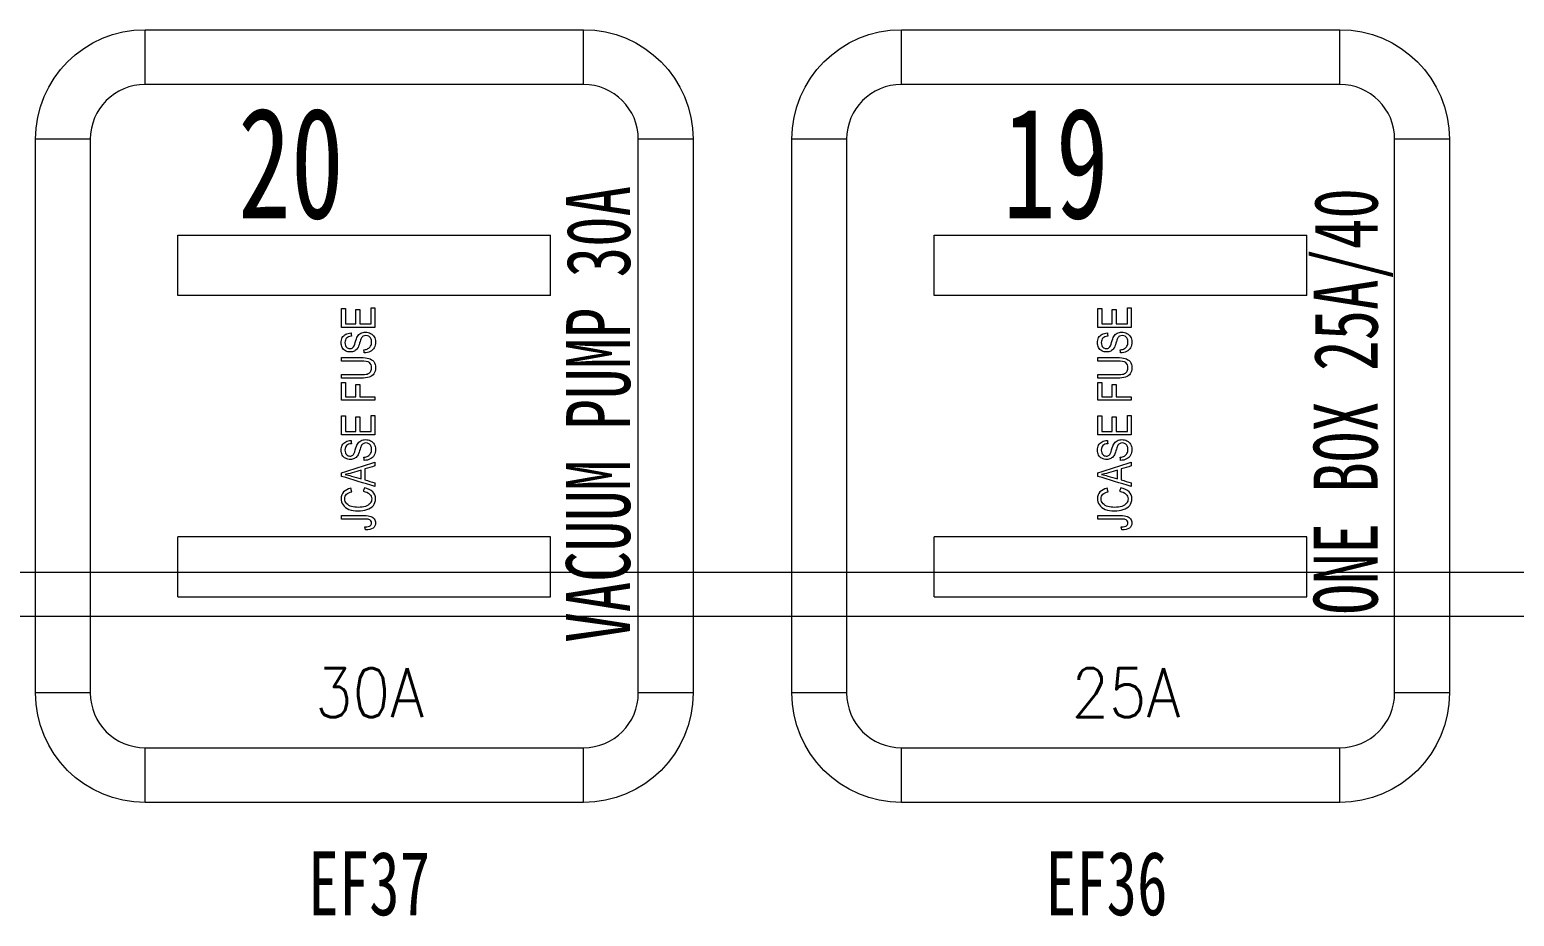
# Model space of a CAD drawing. Header units: inches. Extents: x 47316 to 59086, y 3141 to 11743.
# Drawn here: x 50740.5 to 50801.4, y 10013 to 10049.4 of the extents above; entities that cross this region are included whole.
import ezdxf
from ezdxf.enums import TextEntityAlignment as Align

# ---------------------------------------------------------------- set-up
doc = ezdxf.new("R2010")
doc.units = ezdxf.units.IN
doc.header["$MEASUREMENT"] = 0
doc.styles.add('MtX_romans_shx', font='romans.shx')
doc.styles.add('MtX_STSong', font='')
doc.styles.add('仿宋', font='仿宋_GB2312.ttf', dxfattribs={"width": 0.7})
doc.styles.get('MtX_STSong').set_extended_font_data('STSong')

msp = doc.modelspace()

# ---------------------------------------------------------------- linework, layer by layer
at = {"color": 0, "linetype": 'Continuous', "lineweight": 15}
for p, q in [((50745.202, 10047.13), (50745.202, 10049.38)), ((50745.202, 10049.38), (50763.202, 10049.38)), ((50763.202, 10047.13), (50763.202, 10049.38)), ((50776.252, 10047.13), (50776.252, 10049.38)), ((50776.252, 10049.38), (50794.252, 10049.38)), ((50794.252, 10047.13), (50794.252, 10049.38)), ((50763.202, 10047.13), (50745.202, 10047.13)), ((50794.252, 10047.13), (50776.252, 10047.13)), ((50742.952, 10044.88), (50740.702, 10044.88)), ((50740.702, 10022.155), (50740.702, 10044.88)), ((50742.952, 10044.88), (50742.952, 10022.155)), ((50765.452, 10022.155), (50765.452, 10044.88)), ((50767.702, 10044.88), (50765.452, 10044.88)), ((50767.702, 10044.88), (50767.702, 10022.155)), ((50774.002, 10044.88), (50771.752, 10044.88)), ((50771.752, 10022.155), (50771.752, 10044.88)), ((50774.002, 10044.88), (50774.002, 10022.155)), ((50796.502, 10022.155), (50796.502, 10044.88)), ((50798.752, 10044.88), (50796.502, 10044.88)), ((50798.752, 10044.88), (50798.752, 10022.155)), ((50746.552, 10040.943), (50761.852, 10040.943)), ((50746.552, 10038.468), (50746.552, 10040.943)), ((50777.602, 10040.943), (50792.902, 10040.943)), ((50777.602, 10038.468), (50777.602, 10040.943)), ((50746.552, 10026.093), (50746.552, 10028.568)), ((50777.602, 10026.093), (50777.602, 10028.568)), ((50742.952, 10022.155), (50740.702, 10022.155)), ((50767.702, 10022.155), (50765.452, 10022.155)), ((50774.002, 10022.155), (50771.752, 10022.155)), ((50798.752, 10022.155), (50796.502, 10022.155)), ((50745.202, 10017.655), (50745.202, 10019.905)), ((50745.202, 10019.905), (50763.202, 10019.905)), ((50763.202, 10017.655), (50763.202, 10019.905)), ((50776.252, 10017.655), (50776.252, 10019.905)), ((50776.252, 10019.905), (50794.252, 10019.905)), ((50794.252, 10017.655), (50794.252, 10019.905)), ((50763.202, 10017.655), (50745.202, 10017.655)), ((50794.252, 10017.655), (50776.252, 10017.655))]:
    msp.add_line(p, q, dxfattribs=at)
at = {"color": 0, "lineweight": 15}
for p, q in [((50761.852, 10038.468), (50761.852, 10040.943)), ((50792.902, 10038.468), (50792.902, 10040.943)), ((50761.852, 10038.468), (50746.552, 10038.468)), ((50792.902, 10038.468), (50777.602, 10038.468)), ((50761.852, 10028.568), (50746.552, 10028.568)), ((50761.852, 10026.093), (50761.852, 10028.568)), ((50792.902, 10028.568), (50777.602, 10028.568)), ((50792.902, 10026.093), (50792.902, 10028.568)), ((50878.278, 10027.093), (50570.006, 10027.093)), ((50746.552, 10026.093), (50761.852, 10026.093)), ((50777.602, 10026.093), (50792.902, 10026.093)), ((50878.278, 10025.293), (50570.006, 10025.293))]:
    msp.add_line(p, q, dxfattribs=at)
at = {"color": 0, "linetype": 'Continuous', "lineweight": 15, "extrusion": (0, 0, -1)}
for centre, start, end in [((-50745.202, 10044.88), 0, 90), ((-50763.202, 10044.88), 90, 180), ((-50776.252, 10044.88), 0, 90), ((-50794.252, 10044.88), 90, 180), ((-50745.202, 10022.155), 270, 0), ((-50763.202, 10022.155), 180, 270), ((-50776.252, 10022.155), 270, 0), ((-50794.252, 10022.155), 180, 270)]:
    msp.add_arc(centre, 4.5, start, end, dxfattribs=at)
at = {"color": 0, "linetype": 'Continuous', "lineweight": 15}
for centre, start, end in [((50745.202, 10044.88), 90, 180), ((50763.202, 10044.88), 0, 90), ((50776.252, 10044.88), 90, 180), ((50794.252, 10044.88), 0, 90), ((50745.202, 10022.155), 180, 270), ((50763.202, 10022.155), 270, 0), ((50776.252, 10022.155), 180, 270), ((50794.252, 10022.155), 270, 0)]:
    msp.add_arc(centre, 2.25, start, end, dxfattribs=at)
for points in [[(50753.273, 10037.16), (50753.273, 10037.418), (50753.273, 10037.676), (50753.273, 10037.935)], [(50753.273, 10037.935), (50753.327, 10037.935), (50753.381, 10037.935), (50753.434, 10037.935)], [(50753.434, 10037.935), (50753.434, 10037.724), (50753.434, 10037.513), (50753.434, 10037.301)], [(50753.853, 10037.301), (50753.853, 10037.499), (50753.853, 10037.697), (50753.853, 10037.895)], [(50753.853, 10037.895), (50753.907, 10037.895), (50753.96, 10037.895), (50754.014, 10037.895)], [(50754.014, 10037.895), (50754.014, 10037.697), (50754.014, 10037.499), (50754.014, 10037.301)], [(50754.479, 10037.301), (50754.479, 10037.521), (50754.479, 10037.74), (50754.479, 10037.96)], [(50754.479, 10037.96), (50754.533, 10037.96), (50754.587, 10037.96), (50754.641, 10037.96)], [(50754.641, 10037.96), (50754.641, 10037.693), (50754.641, 10037.426), (50754.641, 10037.16)], [(50784.323, 10037.16), (50784.323, 10037.418), (50784.323, 10037.676), (50784.323, 10037.935)], [(50784.323, 10037.935), (50784.377, 10037.935), (50784.431, 10037.935), (50784.484, 10037.935)], [(50784.484, 10037.935), (50784.484, 10037.724), (50784.484, 10037.513), (50784.484, 10037.301)], [(50784.903, 10037.301), (50784.903, 10037.499), (50784.903, 10037.697), (50784.903, 10037.895)], [(50784.903, 10037.895), (50784.957, 10037.895), (50785.01, 10037.895), (50785.064, 10037.895)], [(50785.064, 10037.895), (50785.064, 10037.697), (50785.064, 10037.499), (50785.064, 10037.301)], [(50785.529, 10037.301), (50785.529, 10037.521), (50785.529, 10037.74), (50785.529, 10037.96)], [(50785.529, 10037.96), (50785.583, 10037.96), (50785.637, 10037.96), (50785.691, 10037.96)], [(50785.691, 10037.96), (50785.691, 10037.693), (50785.691, 10037.426), (50785.691, 10037.16)], [(50754.641, 10037.16), (50754.185, 10037.16), (50753.729, 10037.16), (50753.273, 10037.16)], [(50753.434, 10037.301), (50753.574, 10037.301), (50753.714, 10037.301), (50753.853, 10037.301)], [(50753.658, 10036.931), (50753.663, 10036.886), (50753.667, 10036.84), (50753.672, 10036.795)], [(50754.014, 10037.301), (50754.169, 10037.301), (50754.324, 10037.301), (50754.479, 10037.301)], [(50785.691, 10037.16), (50785.235, 10037.16), (50784.779, 10037.16), (50784.323, 10037.16)], [(50784.484, 10037.301), (50784.624, 10037.301), (50784.764, 10037.301), (50784.903, 10037.301)], [(50784.708, 10036.931), (50784.713, 10036.886), (50784.717, 10036.84), (50784.722, 10036.795)], [(50785.064, 10037.301), (50785.219, 10037.301), (50785.374, 10037.301), (50785.529, 10037.301)], [(50753.273, 10035.78), (50753.273, 10035.827), (50753.273, 10035.874), (50753.273, 10035.922)], [(50754.062, 10035.78), (50753.799, 10035.78), (50753.536, 10035.78), (50753.273, 10035.78)], [(50754.201, 10036.11), (50754.196, 10036.154), (50754.191, 10036.199), (50754.186, 10036.243)], [(50754.447, 10036.169), (50754.375, 10036.131), (50754.293, 10036.111), (50754.201, 10036.11)], [(50784.323, 10035.78), (50784.323, 10035.827), (50784.323, 10035.874), (50784.323, 10035.922)], [(50785.112, 10035.78), (50784.849, 10035.78), (50784.586, 10035.78), (50784.323, 10035.78)], [(50785.251, 10036.11), (50785.246, 10036.154), (50785.241, 10036.199), (50785.236, 10036.243)], [(50785.497, 10036.169), (50785.425, 10036.131), (50785.343, 10036.111), (50785.251, 10036.11)], [(50753.273, 10035.078), (50753.273, 10035.126), (50753.273, 10035.173), (50753.273, 10035.22)], [(50784.323, 10035.078), (50784.323, 10035.126), (50784.323, 10035.173), (50784.323, 10035.22)], [(50753.273, 10034.169), (50753.273, 10034.41), (50753.273, 10034.651), (50753.273, 10034.892)], [(50753.273, 10034.892), (50753.327, 10034.892), (50753.381, 10034.892), (50753.434, 10034.892)], [(50753.434, 10034.892), (50753.434, 10034.698), (50753.434, 10034.504), (50753.434, 10034.31)], [(50753.858, 10034.31), (50753.858, 10034.478), (50753.858, 10034.646), (50753.858, 10034.814)], [(50753.858, 10034.814), (50753.912, 10034.814), (50753.966, 10034.814), (50754.019, 10034.814)], [(50754.019, 10034.814), (50754.019, 10034.646), (50754.019, 10034.478), (50754.019, 10034.31)], [(50784.323, 10034.169), (50784.323, 10034.41), (50784.323, 10034.651), (50784.323, 10034.892)], [(50784.323, 10034.892), (50784.377, 10034.892), (50784.431, 10034.892), (50784.484, 10034.892)], [(50784.484, 10034.892), (50784.484, 10034.698), (50784.484, 10034.504), (50784.484, 10034.31)], [(50784.908, 10034.31), (50784.908, 10034.478), (50784.908, 10034.646), (50784.908, 10034.814)], [(50784.908, 10034.814), (50784.962, 10034.814), (50785.016, 10034.814), (50785.069, 10034.814)], [(50785.069, 10034.814), (50785.069, 10034.646), (50785.069, 10034.478), (50785.069, 10034.31)], [(50754.641, 10034.169), (50754.185, 10034.169), (50753.729, 10034.169), (50753.273, 10034.169)], [(50753.434, 10034.31), (50753.576, 10034.31), (50753.717, 10034.31), (50753.858, 10034.31)], [(50754.019, 10034.31), (50754.226, 10034.31), (50754.433, 10034.31), (50754.641, 10034.31)], [(50754.641, 10034.31), (50754.641, 10034.263), (50754.641, 10034.216), (50754.641, 10034.169)], [(50785.691, 10034.169), (50785.235, 10034.169), (50784.779, 10034.169), (50784.323, 10034.169)], [(50784.484, 10034.31), (50784.626, 10034.31), (50784.767, 10034.31), (50784.908, 10034.31)], [(50785.069, 10034.31), (50785.276, 10034.31), (50785.483, 10034.31), (50785.691, 10034.31)], [(50785.691, 10034.31), (50785.691, 10034.263), (50785.691, 10034.216), (50785.691, 10034.169)], [(50753.273, 10033.524), (50753.327, 10033.524), (50753.381, 10033.524), (50753.434, 10033.524)], [(50753.273, 10032.749), (50753.273, 10033.008), (50753.273, 10033.266), (50753.273, 10033.524)], [(50753.434, 10033.524), (50753.434, 10033.313), (50753.434, 10033.102), (50753.434, 10032.891)], [(50753.853, 10033.484), (50753.907, 10033.484), (50753.96, 10033.484), (50754.014, 10033.484)], [(50753.853, 10032.891), (50753.853, 10033.089), (50753.853, 10033.287), (50753.853, 10033.484)], [(50754.014, 10033.484), (50754.014, 10033.287), (50754.014, 10033.089), (50754.014, 10032.891)], [(50754.479, 10033.549), (50754.533, 10033.549), (50754.587, 10033.549), (50754.641, 10033.549)], [(50754.479, 10032.891), (50754.479, 10033.111), (50754.479, 10033.33), (50754.479, 10033.549)], [(50754.641, 10033.549), (50754.641, 10033.283), (50754.641, 10033.016), (50754.641, 10032.749)], [(50784.323, 10033.524), (50784.377, 10033.524), (50784.431, 10033.524), (50784.484, 10033.524)], [(50784.323, 10032.749), (50784.323, 10033.008), (50784.323, 10033.266), (50784.323, 10033.524)], [(50784.484, 10033.524), (50784.484, 10033.313), (50784.484, 10033.102), (50784.484, 10032.891)], [(50784.903, 10033.484), (50784.957, 10033.484), (50785.01, 10033.484), (50785.064, 10033.484)], [(50784.903, 10032.891), (50784.903, 10033.089), (50784.903, 10033.287), (50784.903, 10033.484)], [(50785.064, 10033.484), (50785.064, 10033.287), (50785.064, 10033.089), (50785.064, 10032.891)], [(50785.529, 10033.549), (50785.583, 10033.549), (50785.637, 10033.549), (50785.691, 10033.549)], [(50785.529, 10032.891), (50785.529, 10033.111), (50785.529, 10033.33), (50785.529, 10033.549)], [(50785.691, 10033.549), (50785.691, 10033.283), (50785.691, 10033.016), (50785.691, 10032.749)], [(50754.641, 10032.749), (50754.185, 10032.749), (50753.729, 10032.749), (50753.273, 10032.749)], [(50753.434, 10032.891), (50753.574, 10032.891), (50753.714, 10032.891), (50753.853, 10032.891)], [(50754.014, 10032.891), (50754.169, 10032.891), (50754.324, 10032.891), (50754.479, 10032.891)], [(50785.691, 10032.749), (50785.235, 10032.749), (50784.779, 10032.749), (50784.323, 10032.749)], [(50784.484, 10032.891), (50784.624, 10032.891), (50784.764, 10032.891), (50784.903, 10032.891)], [(50785.064, 10032.891), (50785.219, 10032.891), (50785.374, 10032.891), (50785.529, 10032.891)], [(50753.658, 10032.521), (50753.663, 10032.475), (50753.667, 10032.43), (50753.672, 10032.385)], [(50784.708, 10032.521), (50784.713, 10032.475), (50784.717, 10032.43), (50784.722, 10032.385)], [(50753.273, 10031.196), (50753.729, 10031.342), (50754.185, 10031.488), (50754.641, 10031.634)], [(50754.201, 10031.699), (50754.196, 10031.744), (50754.191, 10031.789), (50754.186, 10031.833)], [(50754.447, 10031.758), (50754.375, 10031.721), (50754.293, 10031.701), (50754.201, 10031.699)], [(50754.641, 10031.473), (50754.502, 10031.431), (50754.364, 10031.389), (50754.226, 10031.348)], [(50754.641, 10031.634), (50754.641, 10031.581), (50754.641, 10031.527), (50754.641, 10031.473)], [(50784.323, 10031.196), (50784.779, 10031.342), (50785.235, 10031.488), (50785.691, 10031.634)], [(50785.251, 10031.699), (50785.246, 10031.744), (50785.241, 10031.789), (50785.236, 10031.833)], [(50785.497, 10031.758), (50785.425, 10031.721), (50785.343, 10031.701), (50785.251, 10031.699)], [(50785.691, 10031.473), (50785.552, 10031.431), (50785.414, 10031.389), (50785.276, 10031.348)], [(50785.691, 10031.634), (50785.691, 10031.581), (50785.691, 10031.527), (50785.691, 10031.473)], [(50753.273, 10031.043), (50753.273, 10031.094), (50753.273, 10031.145), (50753.273, 10031.196)], [(50754.641, 10030.631), (50754.185, 10030.768), (50753.729, 10030.906), (50753.273, 10031.043)], [(50753.417, 10031.116), (50753.504, 10031.102), (50753.591, 10031.083), (50753.678, 10031.058)], [(50753.678, 10031.058), (50753.812, 10031.019), (50753.945, 10030.98), (50754.079, 10030.94)], [(50754.079, 10030.94), (50754.079, 10031.062), (50754.079, 10031.183), (50754.079, 10031.304)], [(50754.226, 10031.348), (50754.226, 10031.198), (50754.226, 10031.049), (50754.226, 10030.9)], [(50754.226, 10030.9), (50754.364, 10030.86), (50754.502, 10030.821), (50754.641, 10030.782)], [(50784.323, 10031.043), (50784.323, 10031.094), (50784.323, 10031.145), (50784.323, 10031.196)], [(50785.691, 10030.631), (50785.235, 10030.768), (50784.779, 10030.906), (50784.323, 10031.043)], [(50784.467, 10031.116), (50784.554, 10031.102), (50784.641, 10031.083), (50784.728, 10031.058)], [(50784.728, 10031.058), (50784.862, 10031.019), (50784.995, 10030.98), (50785.129, 10030.94)], [(50785.129, 10030.94), (50785.129, 10031.062), (50785.129, 10031.183), (50785.129, 10031.304)], [(50785.276, 10031.348), (50785.276, 10031.198), (50785.276, 10031.049), (50785.276, 10030.9)], [(50785.276, 10030.9), (50785.414, 10030.86), (50785.552, 10030.821), (50785.691, 10030.782)], [(50753.69, 10030.416), (50753.676, 10030.463), (50753.662, 10030.509), (50753.648, 10030.556)], [(50754.207, 10030.574), (50754.191, 10030.527), (50754.176, 10030.479), (50754.161, 10030.432)], [(50754.161, 10030.432), (50754.276, 10030.413), (50754.363, 10030.375), (50754.421, 10030.32)], [(50754.641, 10030.782), (50754.641, 10030.732), (50754.641, 10030.681), (50754.641, 10030.631)], [(50784.74, 10030.416), (50784.726, 10030.463), (50784.712, 10030.509), (50784.698, 10030.556)], [(50785.257, 10030.574), (50785.241, 10030.527), (50785.226, 10030.479), (50785.211, 10030.432)], [(50785.211, 10030.432), (50785.326, 10030.413), (50785.413, 10030.375), (50785.471, 10030.32)], [(50785.691, 10030.782), (50785.691, 10030.732), (50785.691, 10030.681), (50785.691, 10030.631)], [(50753.273, 10029.293), (50753.273, 10029.341), (50753.273, 10029.388), (50753.273, 10029.435)], [(50784.323, 10029.293), (50784.323, 10029.341), (50784.323, 10029.388), (50784.323, 10029.435)], [(50754.253, 10028.846), (50754.245, 10028.888), (50754.238, 10028.931), (50754.23, 10028.974)], [(50754.56, 10028.918), (50754.492, 10028.868), (50754.389, 10028.844), (50754.253, 10028.846)], [(50785.303, 10028.846), (50785.295, 10028.888), (50785.288, 10028.931), (50785.28, 10028.974)], [(50785.61, 10028.918), (50785.542, 10028.868), (50785.439, 10028.844), (50785.303, 10028.846)]]:
    msp.add_open_spline(points, degree=3, dxfattribs=at)
for points, knots in [([(50754.076, 10036.701), (50754.062, 10036.672), (50754.04, 10036.608), (50753.979, 10036.411), (50753.951, 10036.342), (50753.889, 10036.252), (50753.848, 10036.213), (50753.746, 10036.163), (50753.689, 10036.151), (50753.558, 10036.151), (50753.493, 10036.166), (50753.373, 10036.227), (50753.328, 10036.272), (50753.265, 10036.39), (50753.25, 10036.456), (50753.25, 10036.607), (50753.266, 10036.678), (50753.331, 10036.799), (50753.379, 10036.846), (50753.506, 10036.911), (50753.578, 10036.928), (50753.658, 10036.931)], [0, 0, 0, 0, 0.07408, 0.07408, 0.148161, 0.148161, 0.243405, 0.243405, 0.338649, 0.338649, 0.444003, 0.444003, 0.548871, 0.548871, 0.653739, 0.653739, 0.768538, 0.768538, 0.884017, 0.884017, 1, 1, 1, 1]), ([(50753.672, 10036.795), (50753.585, 10036.787), (50753.52, 10036.763), (50753.431, 10036.678), (50753.409, 10036.616), (50753.409, 10036.448), (50753.43, 10036.385), (50753.509, 10036.307), (50753.558, 10036.287), (50753.664, 10036.287), (50753.704, 10036.301), (50753.767, 10036.356), (50753.8, 10036.428), (50753.866, 10036.658), (50753.895, 10036.737), (50753.957, 10036.843), (50754.004, 10036.889), (50754.116, 10036.948), (50754.181, 10036.963), (50754.327, 10036.963), (50754.396, 10036.947), (50754.524, 10036.881), (50754.574, 10036.834), (50754.646, 10036.712), (50754.664, 10036.643), (50754.664, 10036.47), (50754.646, 10036.388), (50754.574, 10036.257), (50754.519, 10036.206), (50754.447, 10036.169)], [0, 0, 0, 0, 0.060324, 0.060324, 0.120898, 0.120898, 0.184097, 0.184097, 0.247578, 0.247578, 0.302439, 0.302439, 0.356722, 0.356722, 0.411124, 0.411124, 0.489763, 0.489763, 0.568244, 0.568244, 0.645978, 0.645978, 0.723845, 0.723845, 0.801907, 0.801907, 0.900954, 0.900954, 1, 1, 1, 1]), ([(50785.126, 10036.701), (50785.112, 10036.672), (50785.09, 10036.608), (50785.029, 10036.411), (50785.001, 10036.342), (50784.939, 10036.252), (50784.898, 10036.213), (50784.796, 10036.163), (50784.739, 10036.151), (50784.608, 10036.151), (50784.543, 10036.166), (50784.423, 10036.227), (50784.378, 10036.272), (50784.315, 10036.39), (50784.3, 10036.456), (50784.3, 10036.607), (50784.316, 10036.678), (50784.381, 10036.799), (50784.429, 10036.846), (50784.556, 10036.911), (50784.628, 10036.928), (50784.708, 10036.931)], [0, 0, 0, 0, 0.07408, 0.07408, 0.148161, 0.148161, 0.243405, 0.243405, 0.338649, 0.338649, 0.444003, 0.444003, 0.548871, 0.548871, 0.653739, 0.653739, 0.768538, 0.768538, 0.884017, 0.884017, 1, 1, 1, 1]), ([(50784.722, 10036.795), (50784.635, 10036.787), (50784.57, 10036.763), (50784.481, 10036.678), (50784.459, 10036.616), (50784.459, 10036.448), (50784.48, 10036.385), (50784.559, 10036.307), (50784.608, 10036.287), (50784.714, 10036.287), (50784.754, 10036.301), (50784.817, 10036.356), (50784.85, 10036.428), (50784.916, 10036.658), (50784.945, 10036.737), (50785.007, 10036.843), (50785.054, 10036.889), (50785.166, 10036.948), (50785.231, 10036.963), (50785.377, 10036.963), (50785.446, 10036.947), (50785.574, 10036.881), (50785.624, 10036.834), (50785.696, 10036.712), (50785.714, 10036.643), (50785.714, 10036.47), (50785.696, 10036.388), (50785.624, 10036.257), (50785.569, 10036.206), (50785.497, 10036.169)], [0, 0, 0, 0, 0.060324, 0.060324, 0.120898, 0.120898, 0.184097, 0.184097, 0.247578, 0.247578, 0.302439, 0.302439, 0.356722, 0.356722, 0.411124, 0.411124, 0.489763, 0.489763, 0.568244, 0.568244, 0.645978, 0.645978, 0.723845, 0.723845, 0.801907, 0.801907, 0.900954, 0.900954, 1, 1, 1, 1]), ([(50754.471, 10036.704), (50754.45, 10036.745), (50754.422, 10036.776), (50754.35, 10036.816), (50754.312, 10036.826), (50754.226, 10036.826), (50754.189, 10036.817), (50754.125, 10036.777), (50754.098, 10036.745), (50754.076, 10036.701)], [0, 0, 0, 0, 0.24883, 0.24883, 0.495828, 0.495828, 0.746909, 0.746909, 1, 1, 1, 1]), ([(50754.186, 10036.243), (50754.255, 10036.25), (50754.311, 10036.264), (50754.398, 10036.311), (50754.434, 10036.347), (50754.488, 10036.444), (50754.502, 10036.499), (50754.502, 10036.614), (50754.491, 10036.662), (50754.471, 10036.704)], [0, 0, 0, 0, 0.257738, 0.257738, 0.514809, 0.514809, 0.771879, 0.771879, 1, 1, 1, 1]), ([(50785.521, 10036.704), (50785.5, 10036.745), (50785.472, 10036.776), (50785.4, 10036.816), (50785.362, 10036.826), (50785.276, 10036.826), (50785.239, 10036.817), (50785.175, 10036.777), (50785.148, 10036.745), (50785.126, 10036.701)], [0, 0, 0, 0, 0.24883, 0.24883, 0.495828, 0.495828, 0.746909, 0.746909, 1, 1, 1, 1]), ([(50785.236, 10036.243), (50785.305, 10036.25), (50785.361, 10036.264), (50785.448, 10036.311), (50785.484, 10036.347), (50785.538, 10036.444), (50785.552, 10036.499), (50785.552, 10036.614), (50785.541, 10036.662), (50785.521, 10036.704)], [0, 0, 0, 0, 0.257738, 0.257738, 0.514809, 0.514809, 0.771879, 0.771879, 1, 1, 1, 1]), ([(50753.273, 10035.922), (50753.536, 10035.922), (50753.8, 10035.922), (50754.2, 10035.922), (50754.31, 10035.909), (50754.471, 10035.86), (50754.537, 10035.817), (50754.638, 10035.689), (50754.664, 10035.606), (50754.664, 10035.402), (50754.642, 10035.32), (50754.553, 10035.192), (50754.49, 10035.147), (50754.322, 10035.092), (50754.208, 10035.078), (50753.8, 10035.078), (50753.536, 10035.078), (50753.273, 10035.078)], [0, 0, 0, 0, 0.199359, 0.199359, 0.303453, 0.303453, 0.407864, 0.407864, 0.512554, 0.512554, 0.614189, 0.614189, 0.715565, 0.715565, 0.816656, 0.816656, 1, 1, 1, 1]), ([(50753.273, 10035.22), (50753.536, 10035.22), (50753.799, 10035.22), (50754.181, 10035.22), (50754.269, 10035.229), (50754.381, 10035.264), (50754.424, 10035.293), (50754.485, 10035.378), (50754.501, 10035.429), (50754.501, 10035.595), (50754.471, 10035.669), (50754.35, 10035.758), (50754.234, 10035.78), (50754.062, 10035.78)], [0, 0, 0, 0, 0.256467, 0.256467, 0.372081, 0.372081, 0.488356, 0.488356, 0.604594, 0.604594, 0.802669, 0.802669, 1, 1, 1, 1]), ([(50784.323, 10035.922), (50784.586, 10035.922), (50784.85, 10035.922), (50785.25, 10035.922), (50785.36, 10035.909), (50785.521, 10035.86), (50785.587, 10035.817), (50785.688, 10035.689), (50785.714, 10035.606), (50785.714, 10035.402), (50785.692, 10035.32), (50785.603, 10035.192), (50785.54, 10035.147), (50785.372, 10035.092), (50785.258, 10035.078), (50784.85, 10035.078), (50784.586, 10035.078), (50784.323, 10035.078)], [0, 0, 0, 0, 0.199359, 0.199359, 0.303453, 0.303453, 0.407864, 0.407864, 0.512554, 0.512554, 0.614189, 0.614189, 0.715565, 0.715565, 0.816656, 0.816656, 1, 1, 1, 1]), ([(50784.323, 10035.22), (50784.586, 10035.22), (50784.849, 10035.22), (50785.231, 10035.22), (50785.319, 10035.229), (50785.431, 10035.264), (50785.474, 10035.293), (50785.535, 10035.378), (50785.551, 10035.429), (50785.551, 10035.595), (50785.521, 10035.669), (50785.4, 10035.758), (50785.284, 10035.78), (50785.112, 10035.78)], [0, 0, 0, 0, 0.256467, 0.256467, 0.372081, 0.372081, 0.488356, 0.488356, 0.604594, 0.604594, 0.802669, 0.802669, 1, 1, 1, 1]), ([(50754.076, 10032.29), (50754.062, 10032.262), (50754.04, 10032.198), (50753.979, 10032.001), (50753.951, 10031.932), (50753.889, 10031.842), (50753.848, 10031.803), (50753.746, 10031.753), (50753.689, 10031.74), (50753.558, 10031.74), (50753.493, 10031.756), (50753.373, 10031.817), (50753.328, 10031.862), (50753.265, 10031.98), (50753.25, 10032.045), (50753.25, 10032.197), (50753.266, 10032.267), (50753.331, 10032.389), (50753.379, 10032.435), (50753.506, 10032.501), (50753.578, 10032.518), (50753.658, 10032.521)], [0, 0, 0, 0, 0.07408, 0.07408, 0.148161, 0.148161, 0.243405, 0.243405, 0.338649, 0.338649, 0.444003, 0.444003, 0.548871, 0.548871, 0.653739, 0.653739, 0.768538, 0.768538, 0.884017, 0.884017, 1, 1, 1, 1]), ([(50753.672, 10032.385), (50753.585, 10032.377), (50753.52, 10032.353), (50753.431, 10032.268), (50753.409, 10032.206), (50753.409, 10032.038), (50753.43, 10031.975), (50753.509, 10031.897), (50753.558, 10031.877), (50753.664, 10031.877), (50753.704, 10031.891), (50753.767, 10031.946), (50753.8, 10032.017), (50753.866, 10032.248), (50753.895, 10032.327), (50753.957, 10032.432), (50754.004, 10032.478), (50754.116, 10032.538), (50754.181, 10032.553), (50754.327, 10032.553), (50754.396, 10032.537), (50754.524, 10032.471), (50754.574, 10032.424), (50754.646, 10032.302), (50754.664, 10032.233), (50754.664, 10032.059), (50754.646, 10031.978), (50754.574, 10031.847), (50754.519, 10031.796), (50754.447, 10031.758)], [0, 0, 0, 0, 0.060324, 0.060324, 0.120898, 0.120898, 0.184097, 0.184097, 0.247578, 0.247578, 0.302439, 0.302439, 0.356722, 0.356722, 0.411124, 0.411124, 0.489763, 0.489763, 0.568244, 0.568244, 0.645978, 0.645978, 0.723845, 0.723845, 0.801907, 0.801907, 0.900954, 0.900954, 1, 1, 1, 1]), ([(50754.471, 10032.293), (50754.45, 10032.335), (50754.422, 10032.365), (50754.35, 10032.406), (50754.312, 10032.416), (50754.226, 10032.416), (50754.189, 10032.406), (50754.125, 10032.367), (50754.098, 10032.335), (50754.076, 10032.29)], [0, 0, 0, 0, 0.24883, 0.24883, 0.495828, 0.495828, 0.746909, 0.746909, 1, 1, 1, 1]), ([(50754.186, 10031.833), (50754.255, 10031.839), (50754.311, 10031.854), (50754.398, 10031.901), (50754.434, 10031.937), (50754.488, 10032.034), (50754.502, 10032.089), (50754.502, 10032.204), (50754.491, 10032.252), (50754.471, 10032.293)], [0, 0, 0, 0, 0.257738, 0.257738, 0.514809, 0.514809, 0.771879, 0.771879, 1, 1, 1, 1]), ([(50785.126, 10032.29), (50785.112, 10032.262), (50785.09, 10032.198), (50785.029, 10032.001), (50785.001, 10031.932), (50784.939, 10031.842), (50784.898, 10031.803), (50784.796, 10031.753), (50784.739, 10031.74), (50784.608, 10031.74), (50784.543, 10031.756), (50784.423, 10031.817), (50784.378, 10031.862), (50784.315, 10031.98), (50784.3, 10032.045), (50784.3, 10032.197), (50784.316, 10032.267), (50784.381, 10032.389), (50784.429, 10032.435), (50784.556, 10032.501), (50784.628, 10032.518), (50784.708, 10032.521)], [0, 0, 0, 0, 0.07408, 0.07408, 0.148161, 0.148161, 0.243405, 0.243405, 0.338649, 0.338649, 0.444003, 0.444003, 0.548871, 0.548871, 0.653739, 0.653739, 0.768538, 0.768538, 0.884017, 0.884017, 1, 1, 1, 1]), ([(50784.722, 10032.385), (50784.635, 10032.377), (50784.57, 10032.353), (50784.481, 10032.268), (50784.459, 10032.206), (50784.459, 10032.038), (50784.48, 10031.975), (50784.559, 10031.897), (50784.608, 10031.877), (50784.714, 10031.877), (50784.754, 10031.891), (50784.817, 10031.946), (50784.85, 10032.017), (50784.916, 10032.248), (50784.945, 10032.327), (50785.007, 10032.432), (50785.054, 10032.478), (50785.166, 10032.538), (50785.231, 10032.553), (50785.377, 10032.553), (50785.446, 10032.537), (50785.574, 10032.471), (50785.624, 10032.424), (50785.696, 10032.302), (50785.714, 10032.233), (50785.714, 10032.059), (50785.696, 10031.978), (50785.624, 10031.847), (50785.569, 10031.796), (50785.497, 10031.758)], [0, 0, 0, 0, 0.060324, 0.060324, 0.120898, 0.120898, 0.184097, 0.184097, 0.247578, 0.247578, 0.302439, 0.302439, 0.356722, 0.356722, 0.411124, 0.411124, 0.489763, 0.489763, 0.568244, 0.568244, 0.645978, 0.645978, 0.723845, 0.723845, 0.801907, 0.801907, 0.900954, 0.900954, 1, 1, 1, 1]), ([(50785.521, 10032.293), (50785.5, 10032.335), (50785.472, 10032.365), (50785.4, 10032.406), (50785.362, 10032.416), (50785.276, 10032.416), (50785.239, 10032.406), (50785.175, 10032.367), (50785.148, 10032.335), (50785.126, 10032.29)], [0, 0, 0, 0, 0.24883, 0.24883, 0.495828, 0.495828, 0.746909, 0.746909, 1, 1, 1, 1]), ([(50785.236, 10031.833), (50785.305, 10031.839), (50785.361, 10031.854), (50785.448, 10031.901), (50785.484, 10031.937), (50785.538, 10032.034), (50785.552, 10032.089), (50785.552, 10032.204), (50785.541, 10032.252), (50785.521, 10032.293)], [0, 0, 0, 0, 0.257738, 0.257738, 0.514809, 0.514809, 0.771879, 0.771879, 1, 1, 1, 1]), ([(50754.079, 10031.304), (50753.953, 10031.267), (50753.827, 10031.229), (50753.585, 10031.158), (50753.491, 10031.132), (50753.417, 10031.116)], [0, 0, 0, 0, 0.523179, 0.523179, 1, 1, 1, 1]), ([(50785.129, 10031.304), (50785.003, 10031.267), (50784.877, 10031.229), (50784.635, 10031.158), (50784.541, 10031.132), (50784.467, 10031.116)], [0, 0, 0, 0, 0.523179, 0.523179, 1, 1, 1, 1]), ([(50753.648, 10030.556), (50753.522, 10030.527), (50753.424, 10030.476), (50753.285, 10030.33), (50753.25, 10030.24), (50753.25, 10030.038), (50753.277, 10029.951), (50753.388, 10029.794), (50753.468, 10029.733), (50753.68, 10029.648), (50753.804, 10029.626), (50754.077, 10029.626), (50754.199, 10029.646), (50754.427, 10029.721), (50754.514, 10029.776), (50754.634, 10029.921), (50754.664, 10030.015), (50754.664, 10030.242), (50754.625, 10030.336), (50754.469, 10030.491), (50754.355, 10030.544), (50754.207, 10030.574)], [0, 0, 0, 0, 0.11516, 0.11516, 0.230547, 0.230547, 0.332359, 0.332359, 0.434384, 0.434384, 0.536317, 0.536317, 0.629985, 0.629985, 0.723846, 0.723846, 0.81793, 0.81793, 0.908885, 0.908885, 1, 1, 1, 1]), ([(50754.421, 10030.32), (50754.48, 10030.265), (50754.509, 10030.198), (50754.509, 10030.053), (50754.487, 10029.993), (50754.402, 10029.88), (50754.337, 10029.839), (50754.163, 10029.786), (50754.062, 10029.772), (50753.856, 10029.772), (50753.768, 10029.784), (50753.598, 10029.829), (50753.53, 10029.868), (50753.43, 10029.978), (50753.405, 10030.047), (50753.405, 10030.201), (50753.428, 10030.26), (50753.518, 10030.355), (50753.591, 10030.391), (50753.69, 10030.416)], [0, 0, 0, 0, 0.153181, 0.153181, 0.27986, 0.27986, 0.406549, 0.406549, 0.533238, 0.533238, 0.631689, 0.631689, 0.73014, 0.73014, 0.828858, 0.828858, 0.914458, 0.914458, 1, 1, 1, 1]), ([(50784.698, 10030.556), (50784.572, 10030.527), (50784.474, 10030.476), (50784.335, 10030.33), (50784.3, 10030.24), (50784.3, 10030.038), (50784.327, 10029.951), (50784.438, 10029.794), (50784.518, 10029.733), (50784.73, 10029.648), (50784.854, 10029.626), (50785.127, 10029.626), (50785.249, 10029.646), (50785.477, 10029.721), (50785.564, 10029.776), (50785.684, 10029.921), (50785.714, 10030.015), (50785.714, 10030.242), (50785.675, 10030.336), (50785.519, 10030.491), (50785.405, 10030.544), (50785.257, 10030.574)], [0, 0, 0, 0, 0.11516, 0.11516, 0.230547, 0.230547, 0.332359, 0.332359, 0.434384, 0.434384, 0.536317, 0.536317, 0.629985, 0.629985, 0.723846, 0.723846, 0.81793, 0.81793, 0.908885, 0.908885, 1, 1, 1, 1]), ([(50785.471, 10030.32), (50785.53, 10030.265), (50785.559, 10030.198), (50785.559, 10030.053), (50785.537, 10029.993), (50785.452, 10029.88), (50785.387, 10029.839), (50785.213, 10029.786), (50785.112, 10029.772), (50784.906, 10029.772), (50784.818, 10029.784), (50784.648, 10029.829), (50784.58, 10029.868), (50784.48, 10029.978), (50784.455, 10030.047), (50784.455, 10030.201), (50784.478, 10030.26), (50784.568, 10030.355), (50784.641, 10030.391), (50784.74, 10030.416)], [0, 0, 0, 0, 0.153181, 0.153181, 0.27986, 0.27986, 0.406549, 0.406549, 0.533238, 0.533238, 0.631689, 0.631689, 0.73014, 0.73014, 0.828858, 0.828858, 0.914458, 0.914458, 1, 1, 1, 1]), ([(50753.273, 10029.435), (50753.584, 10029.435), (50753.894, 10029.435), (50754.319, 10029.435), (50754.408, 10029.424), (50754.534, 10029.381), (50754.581, 10029.347), (50754.647, 10029.252), (50754.664, 10029.197), (50754.664, 10029.04), (50754.629, 10028.968), (50754.56, 10028.918)], [0, 0, 0, 0, 0.377087, 0.377087, 0.515947, 0.515947, 0.654117, 0.654117, 0.793314, 0.793314, 1, 1, 1, 1]), ([(50754.471, 10029.225), (50754.451, 10029.251), (50754.422, 10029.269), (50754.351, 10029.289), (50754.294, 10029.293), (50753.901, 10029.293), (50753.587, 10029.293), (50753.273, 10029.293)], [0, 0, 0, 0, 0.167995, 0.167995, 0.334149, 0.334149, 1, 1, 1, 1]), ([(50754.23, 10028.974), (50754.335, 10028.977), (50754.406, 10028.993), (50754.483, 10029.047), (50754.502, 10029.085), (50754.502, 10029.169), (50754.492, 10029.2), (50754.471, 10029.225)], [0, 0, 0, 0, 0.365145, 0.365145, 0.73029, 0.73029, 1, 1, 1, 1]), ([(50784.323, 10029.435), (50784.634, 10029.435), (50784.944, 10029.435), (50785.369, 10029.435), (50785.458, 10029.424), (50785.584, 10029.381), (50785.631, 10029.347), (50785.697, 10029.252), (50785.714, 10029.197), (50785.714, 10029.04), (50785.679, 10028.968), (50785.61, 10028.918)], [0, 0, 0, 0, 0.377087, 0.377087, 0.515947, 0.515947, 0.654117, 0.654117, 0.793314, 0.793314, 1, 1, 1, 1]), ([(50785.521, 10029.225), (50785.501, 10029.251), (50785.472, 10029.269), (50785.401, 10029.289), (50785.344, 10029.293), (50784.951, 10029.293), (50784.637, 10029.293), (50784.323, 10029.293)], [0, 0, 0, 0, 0.167995, 0.167995, 0.334149, 0.334149, 1, 1, 1, 1]), ([(50785.28, 10028.974), (50785.385, 10028.977), (50785.456, 10028.993), (50785.533, 10029.047), (50785.552, 10029.085), (50785.552, 10029.169), (50785.542, 10029.2), (50785.521, 10029.225)], [0, 0, 0, 0, 0.365145, 0.365145, 0.73029, 0.73029, 1, 1, 1, 1])]:
    msp.add_open_spline(points, degree=3, knots=knots, dxfattribs=at)

# ---------------------------------------------------------------- texts
at = {"color": 0, "lineweight": 15}
for s, height, style, width, p in [('20', 4.5538, 'MtX_STSong', 0.7, (50749.021, 10041.635)), ('19', 4.5538, 'MtX_STSong', 0.7, (50780.419, 10041.635)), ('30A', 2, 'MtX_romans_shx', 0.9, (50752.181, 10021.166)), ('25A', 2, 'MtX_romans_shx', 0.9, (50783.231, 10021.166))]:
    msp.add_text(s, height=height, dxfattribs=dict(at, style=style, width=width)).set_placement(p)
at = {"color": 0, "linetype": 'Continuous', "lineweight": 15, "style": '仿宋', "width": 0.7}
for s, p in [('VACUUM PUMP 30A', (50763.8, 10033.591)), ('ONE BOX 25A/40', (50794.703, 10034.126))]:
    msp.add_text(s, height=2.625, rotation=90, dxfattribs=at).set_placement(p, align=Align.MIDDLE)
at = {"color": 0, "lineweight": 15, "style": '仿宋', "width": 0.7}
for s, p in [('EF37', (50754.404, 10014.341)), ('EF36', (50784.676, 10014.341))]:
    msp.add_text(s, height=2.625, dxfattribs=at).set_placement(p, align=Align.MIDDLE_CENTER)

doc.saveas('drawing.dxf')
